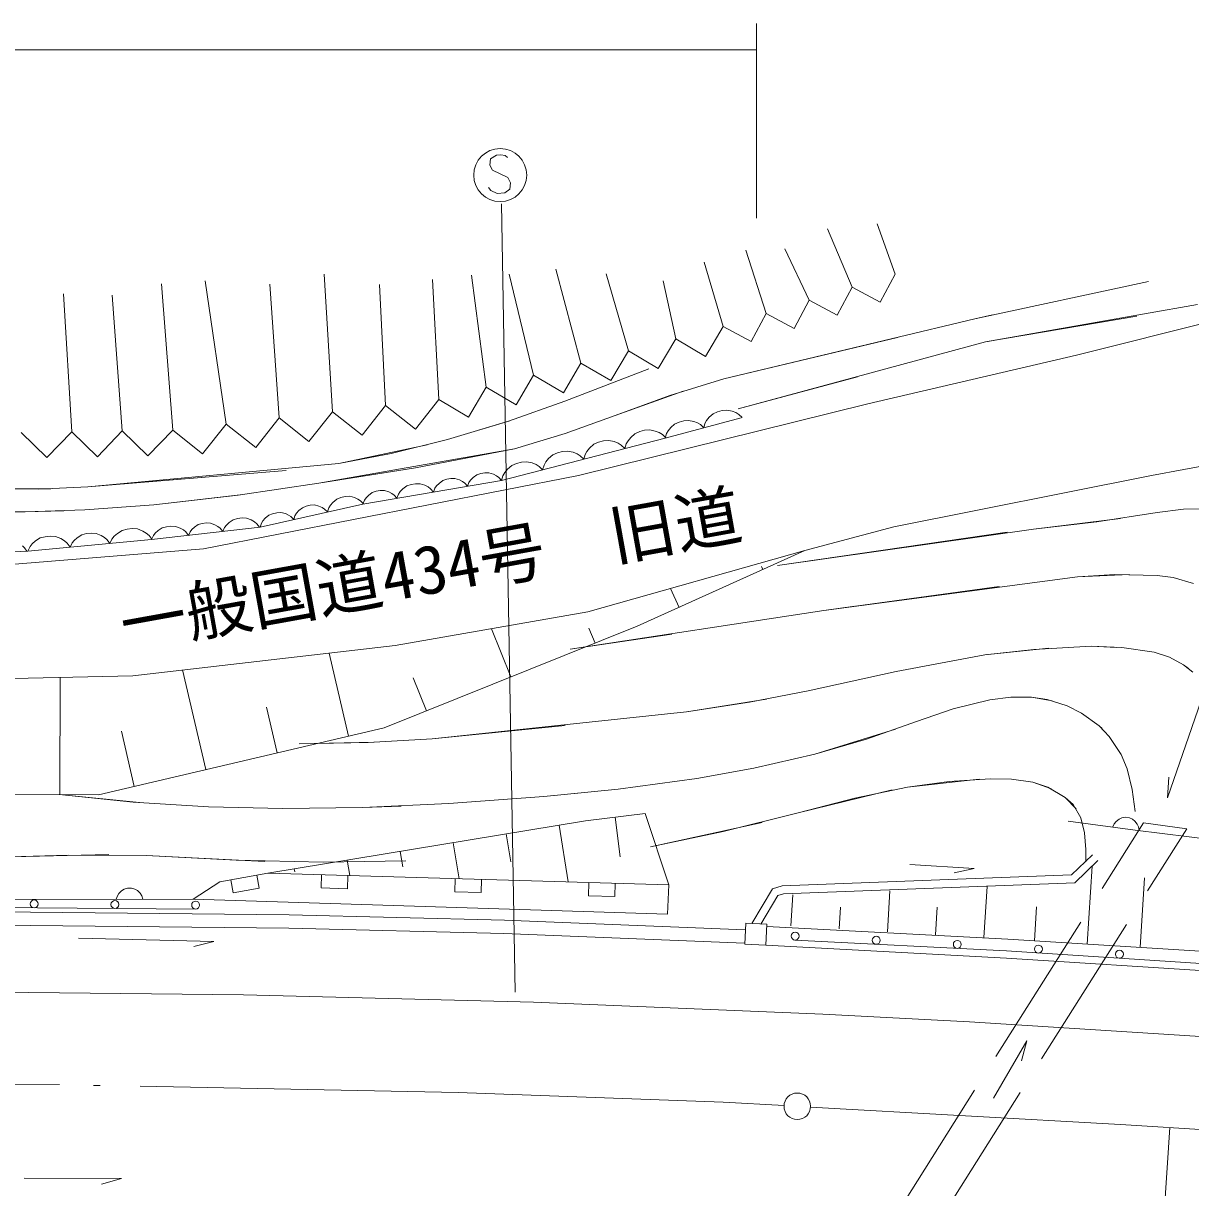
# Model space of a CAD drawing. Units: millimetres, scale not verified. Extents: x 40000 to 680000, y 20000 to 380000.
# Drawn here: x 141654 to 185668, y 276910 to 320793 of the extents above; entities that cross this region are included whole.
import ezdxf
from ezdxf.enums import TextEntityAlignment as Align

# ---------------------------------------------------------------- set-up
doc = ezdxf.new("R2010")
doc.units = ezdxf.units.MM
doc.header["$LTSCALE"] = 1000
doc.linetypes.add('DASHED', pattern=[7.5, 6, -1.5])
doc.linetypes.add('LONG_DASHED_DOTTED', pattern=[15.25, 12, -1.5, 0.25, -1.5])
for name, color, linetype, lineweight in [('M-BGD', 7, 'Continuous', 13), ('M-BMK', 2, 'LONG_DASHED_DOTTED', 13), ('M-STR-HTXT', 7, 'Continuous', 13)]:
    doc.layers.add(name, color=color, linetype=linetype, lineweight=lineweight)
doc.styles.add('ＭＳ ゴシック', font='')
doc.styles.get('ＭＳ ゴシック').set_extended_font_data('MS Gothic')

msp = doc.modelspace()

# ---------------------------------------------------------------- linework, layer by layer
at = {"layer": 'M-BGD'}
for p, q in [((169300, 313453), (169300, 320793)), ((114183, 319793), (169300, 319793)), ((172903, 310850), (171972, 313051)), ((174525, 311345), (173851, 313239)), ((169660, 309859), (168894, 312249)), ((171282, 310355), (170369, 312291)), ((168039, 309364), (167329, 311787)), ((153309, 306155), (152992, 311337)), ((159108, 307076), (158552, 311304)), ((160894, 307534), (159969, 311342)), ((162680, 307991), (161730, 311522)), ((164466, 308449), (163633, 311356)), ((173962, 310287), (174525, 311345)), ((147291, 305458), (146868, 310976)), ((149297, 305690), (148516, 311089)), ((151303, 305923), (150949, 310960)), ((155315, 306387), (155088, 310948)), ((157322, 306619), (157085, 311144)), ((166253, 308906), (165780, 311090)), ((172340, 309791), (172903, 310850)), ((172903, 310850), (173962, 310287)), ((177534, 309653), (184074, 311065)), ((181365, 308283), (191987, 310956)), ((143477, 305400), (143168, 310604)), ((145384, 305429), (145005, 310553)), ((170719, 309296), (171282, 310355)), ((171282, 310355), (172340, 309791)), ((169097, 308801), (169660, 309859)), ((169660, 309859), (170719, 309296)), ((177936, 308785), (185931, 310199)), ((168061, 307392), (177534, 309653)), ((177534, 309653), (178200, 309811)), ((177936, 308785), (183643, 309759)), ((167374, 308242), (168039, 309364)), ((168039, 309364), (169097, 308801)), ((165588, 307784), (166253, 308906)), ((166253, 308906), (167374, 308242)), ((168061, 307392), (174617, 308951)), ((168604, 306268), (177936, 308785)), ((177936, 308785), (178033, 308806)), ((163802, 307327), (164466, 308449)), ((164466, 308449), (165588, 307784)), ((173495, 306447), (181365, 308283)), ((162016, 306869), (162680, 307991)), ((162077, 306547), (165242, 307766)), ((162680, 307991), (163802, 307327)), ((160230, 306412), (160894, 307534)), ((160894, 307534), (162016, 306869)), ((166035, 306762), (168061, 307392)), ((168604, 306268), (173110, 307476)), ((158443, 305954), (159108, 307076)), ((159108, 307076), (160230, 306412)), ((163964, 306010), (166530, 306928)), ((154428, 305268), (155315, 306387)), ((155315, 306387), (156435, 305500)), ((156435, 305500), (157322, 306619)), ((157322, 306619), (158443, 305954)), ((159948, 305800), (162077, 306547)), ((162586, 303755), (173495, 306447)), ((163964, 306010), (166035, 306762)), ((150416, 304803), (151303, 305923)), ((151303, 305923), (152422, 305035)), ((152422, 305035), (153309, 306155)), ((153309, 306155), (154428, 305268)), ((162080, 305332), (163964, 306010)), ((162080, 305332), (163964, 306010)), ((165857, 305161), (168718, 305924)), ((167511, 305944), (167418, 305826)), ((167662, 306077), (167511, 305944)), ((167828, 306153), (167662, 306077)), ((168002, 306199), (167828, 306153)), ((168183, 306216), (168002, 306199)), ((168381, 306176), (168183, 306216)), ((168520, 306120), (168381, 306176)), ((168630, 306056), (168520, 306120)), ((168756, 305934), (168630, 306056)), ((146352, 304490), (147291, 305458)), ((147291, 305458), (148410, 304571)), ((148410, 304571), (149297, 305690)), ((149297, 305690), (150416, 304803)), ((157650, 305108), (160002, 305818)), ((157650, 305108), (159948, 305800)), ((165079, 305455), (164893, 305407)), ((165273, 305472), (165079, 305455)), ((165483, 305428), (165273, 305472)), ((166062, 305557), (165969, 305439)), ((166212, 305690), (166062, 305557)), ((166379, 305766), (166212, 305690)), ((166553, 305812), (166379, 305766)), ((166734, 305830), (166553, 305812)), ((166931, 305789), (166734, 305830)), ((167070, 305733), (166931, 305789)), ((167181, 305669), (167070, 305733)), ((167306, 305548), (167181, 305669)), ((167355, 305716), (167306, 305548)), ((167418, 305826), (167355, 305716)), ((141570, 305370), (142538, 304432)), ((142538, 304432), (143477, 305400)), ((143477, 305400), (144445, 304461)), ((144445, 304461), (145384, 305429)), ((145384, 305429), (146352, 304490)), ((155517, 304584), (157650, 305108)), ((155517, 304584), (157650, 305108)), ((159685, 303565), (165857, 305161)), ((160170, 304752), (162080, 305332)), ((160170, 304752), (162080, 305332)), ((163530, 305055), (163344, 305007)), ((163724, 305072), (163530, 305055)), ((163934, 305027), (163724, 305072)), ((164082, 304966), (163934, 305027)), ((164454, 305062), (164385, 304945)), ((164554, 305187), (164454, 305062)), ((164716, 305328), (164554, 305187)), ((164893, 305407), (164716, 305328)), ((165631, 305367), (165483, 305428)), ((165748, 305298), (165631, 305367)), ((165881, 305167), (165748, 305298)), ((165905, 305329), (165857, 305161)), ((165969, 305439), (165905, 305329)), ((184192, 303752), (193153, 305421)), ((152802, 303458), (160170, 304752)), ((153551, 304207), (156876, 304904)), ((153551, 304207), (155517, 304584)), ((153551, 304207), (155517, 304584)), ((156446, 304040), (160170, 304752)), ((161795, 304606), (161617, 304527)), ((161981, 304654), (161795, 304606)), ((162175, 304671), (161981, 304654)), ((162385, 304626), (162175, 304671)), ((162533, 304566), (162385, 304626)), ((162905, 304662), (162836, 304545)), ((163005, 304787), (162905, 304662)), ((163166, 304928), (163005, 304787)), ((163344, 305007), (163166, 304928)), ((164199, 304897), (164082, 304966)), ((164332, 304766), (164199, 304897)), ((164385, 304945), (164332, 304766)), ((144082, 303324), (153551, 304207)), ((160246, 304206), (160068, 304127)), ((160432, 304254), (160246, 304206)), ((160626, 304271), (160432, 304254)), ((160836, 304226), (160626, 304271)), ((160984, 304165), (160836, 304226)), ((161101, 304096), (160984, 304165)), ((161287, 304144), (161234, 303965)), ((161356, 304261), (161287, 304144)), ((161456, 304386), (161356, 304261)), ((161617, 304527), (161456, 304386)), ((162650, 304497), (162533, 304566)), ((162783, 304366), (162650, 304497)), ((162836, 304545), (162783, 304366)), ((144082, 303324), (151569, 303935)), ((148442, 300984), (162586, 303755)), ((152802, 303458), (156446, 304040)), ((152802, 303458), (156050, 303977)), ((158749, 303775), (158609, 303672)), ((158899, 303827), (158749, 303775)), ((159053, 303853), (158899, 303827)), ((159211, 303853), (159053, 303853)), ((159378, 303803), (159211, 303853)), ((159493, 303743), (159378, 303803)), ((159583, 303679), (159493, 303743)), ((159738, 303744), (159685, 303565)), ((159807, 303861), (159738, 303744)), ((159907, 303986), (159807, 303861)), ((160068, 304127), (159907, 303986)), ((161234, 303965), (161101, 304096)), ((174470, 301818), (184192, 303752)), ((140215, 303252), (142685, 303250)), ((140215, 303252), (142215, 303239)), ((142215, 303239), (144082, 303324)), ((144082, 303324), (148370, 303678)), ((149751, 303011), (152802, 303458)), ((154457, 302677), (159685, 303565)), ((156114, 303356), (155963, 303245)), ((156275, 303412), (156114, 303356)), ((156441, 303440), (156275, 303412)), ((156611, 303440), (156441, 303440)), ((156791, 303385), (156611, 303440)), ((156915, 303321), (156791, 303385)), ((157012, 303253), (156915, 303321)), ((157119, 303129), (157012, 303253)), ((157174, 303270), (157119, 303129)), ((157237, 303360), (157174, 303270)), ((157327, 303454), (157237, 303360)), ((157468, 303557), (157327, 303454)), ((157617, 303609), (157468, 303557)), ((157771, 303635), (157617, 303609)), ((157929, 303636), (157771, 303635)), ((158096, 303585), (157929, 303636)), ((158212, 303525), (158096, 303585)), ((158301, 303462), (158212, 303525)), ((158400, 303346), (158301, 303462)), ((158455, 303488), (158400, 303346)), ((158519, 303578), (158455, 303488)), ((158609, 303672), (158519, 303578)), ((159682, 303564), (159583, 303679)), ((146570, 302652), (149834, 303021)), ((146570, 302652), (149751, 303011)), ((153469, 302856), (153323, 302738)), ((153627, 302920), (153469, 302856)), ((153790, 302957), (153627, 302920)), ((153961, 302967), (153790, 302957)), ((154143, 302922), (153961, 302967)), ((154271, 302864), (154143, 302922)), ((154371, 302801), (154271, 302864)), ((154512, 302818), (154457, 302677)), ((154576, 302908), (154512, 302818)), ((154665, 303002), (154576, 302908)), ((154806, 303105), (154665, 303002)), ((154955, 303157), (154806, 303105)), ((155109, 303183), (154955, 303157)), ((155267, 303183), (155109, 303183)), ((155434, 303133), (155267, 303183)), ((155550, 303073), (155434, 303133)), ((155640, 303009), (155550, 303073)), ((155738, 302894), (155640, 303009)), ((155798, 303046), (155738, 302894)), ((155866, 303143), (155798, 303046)), ((155963, 303245), (155866, 303143)), ((138926, 302401), (141727, 302376)), ((138926, 302401), (141727, 302376)), ((141727, 302376), (143977, 302454)), ((141727, 302376), (143977, 302454)), ((141727, 302376), (143178, 302414)), ((143977, 302454), (146570, 302652)), ((143977, 302454), (146570, 302652)), ((150581, 301805), (154457, 302677)), ((152040, 302427), (151956, 302328)), ((152175, 302537), (152040, 302427)), ((152322, 302596), (152175, 302537)), ((152474, 302631), (152322, 302596)), ((152632, 302640), (152474, 302631)), ((152801, 302598), (152632, 302640)), ((152920, 302544), (152801, 302598)), ((153013, 302485), (152920, 302544)), ((153118, 302376), (153013, 302485)), ((153169, 302531), (153118, 302376)), ((153232, 302631), (153169, 302531)), ((153323, 302738), (153232, 302631)), ((154484, 302683), (154371, 302801)), ((184405, 302359), (185400, 302483)), ((184405, 302359), (185400, 302483)), ((184405, 302359), (185400, 302483)), ((185400, 302483), (186614, 302513)), ((185400, 302483), (186614, 302513)), ((148403, 301948), (148251, 301904)), ((148558, 301966), (148403, 301948)), ((148716, 301958), (148558, 301966)), ((148880, 301898), (148716, 301958)), ((149414, 301982), (149312, 301885)), ((149571, 302084), (149414, 301982)), ((149735, 302131), (149571, 302084)), ((149902, 302150), (149735, 302131)), ((150072, 302142), (149902, 302150)), ((150248, 302077), (150072, 302142)), ((150369, 302007), (150248, 302077)), ((150462, 301933), (150369, 302007)), ((150562, 301803), (150462, 301933)), ((150629, 301949), (150581, 301805)), ((150688, 302043), (150629, 301949)), ((150772, 302142), (150688, 302043)), ((150907, 302252), (150772, 302142)), ((151053, 302311), (150907, 302252)), ((151206, 302346), (151053, 302311)), ((151364, 302354), (151206, 302346)), ((151533, 302313), (151364, 302354)), ((151651, 302259), (151533, 302313)), ((151745, 302200), (151651, 302259)), ((151849, 302091), (151745, 302200)), ((151897, 302234), (151849, 302091)), ((151956, 302328), (151897, 302234)), ((179740, 301731), (183027, 302136)), ((179740, 301731), (182124, 302000)), ((179740, 301731), (182124, 302000)), ((179740, 301731), (182124, 302000)), ((182124, 302000), (184405, 302359)), ((182124, 302000), (184405, 302359)), ((182124, 302000), (184405, 302359)), ((143858, 301513), (143687, 301407)), ((144035, 301560), (143858, 301513)), ((144214, 301576), (144035, 301560)), ((144396, 301563), (144214, 301576)), ((144583, 301490), (144396, 301563)), ((144711, 301412), (144583, 301490)), ((145199, 301570), (145080, 301462)), ((145381, 301683), (145199, 301570)), ((145569, 301732), (145381, 301683)), ((145760, 301750), (145569, 301732)), ((145955, 301736), (145760, 301750)), ((146155, 301658), (145955, 301736)), ((146291, 301575), (146155, 301658)), ((146395, 301488), (146291, 301575)), ((146488, 301336), (150581, 301805)), ((146630, 301578), (146556, 301484)), ((146732, 301674), (146630, 301578)), ((146889, 301776), (146732, 301674)), ((147053, 301823), (146889, 301776)), ((147219, 301842), (147053, 301823)), ((147390, 301834), (147219, 301842)), ((147566, 301770), (147390, 301834)), ((147687, 301699), (147566, 301770)), ((147780, 301625), (147687, 301699)), ((147879, 301495), (147780, 301625)), ((147942, 301633), (147879, 301495)), ((148011, 301720), (147942, 301633)), ((148105, 301809), (148011, 301720)), ((148251, 301904), (148105, 301809)), ((148992, 301833), (148880, 301898)), ((149079, 301764), (148992, 301833)), ((149171, 301644), (149079, 301764)), ((149238, 301792), (149171, 301644)), ((149312, 301885), (149238, 301792)), ((170092, 300364), (179740, 301731)), ((170092, 300364), (178747, 301621)), ((171116, 300921), (174470, 301818)), ((141701, 301027), (141620, 301101)), ((141826, 300903), (146488, 301336)), ((141907, 301071), (141826, 300903)), ((141993, 301175), (141907, 301071)), ((142112, 301283), (141993, 301175)), ((142294, 301396), (142112, 301283)), ((142483, 301446), (142294, 301396)), ((142674, 301464), (142483, 301446)), ((142868, 301449), (142674, 301464)), ((143068, 301372), (142868, 301449)), ((143204, 301288), (143068, 301372)), ((143309, 301201), (143204, 301288)), ((143419, 301051), (143309, 301201)), ((143495, 301208), (143419, 301051)), ((143576, 301306), (143495, 301208)), ((143687, 301407), (143576, 301306)), ((144809, 301330), (144711, 301412)), ((144913, 301189), (144809, 301330)), ((144993, 301358), (144913, 301189)), ((145080, 301462), (144993, 301358)), ((146506, 301337), (146395, 301488)), ((146556, 301484), (146488, 301336)), ((136120, 299996), (148442, 300984)), ((137791, 300702), (141826, 300903)), ((141786, 300901), (141701, 301027)), ((162934, 298607), (171116, 300921)), ((164800, 298068), (171116, 300921)), ((170092, 300364), (174037, 300929)), ((169537, 300208), (169484, 300326)), ((171835, 298663), (181402, 299936)), ((181402, 299936), (183356, 300019)), ((181402, 299936), (182811, 300015)), ((181402, 299936), (182811, 300015)), ((181402, 299936), (182811, 300015)), ((181402, 299936), (182811, 300015)), ((182811, 300015), (184401, 299986)), ((182811, 300015), (184401, 299986)), ((182811, 300015), (184401, 299986)), ((182811, 300015), (184401, 299986)), ((184401, 299986), (185012, 299904)), ((184401, 299986), (185012, 299904)), ((184401, 299986), (185012, 299904)), ((184401, 299986), (185012, 299904)), ((185012, 299904), (185774, 299683)), ((185012, 299904), (185774, 299683)), ((185012, 299904), (185774, 299683)), ((185012, 299904), (185774, 299683)), ((166379, 298781), (166058, 299491)), ((171835, 298663), (178445, 299572)), ((155669, 297346), (162934, 298607)), ((162268, 297209), (171835, 298663)), ((171835, 298663), (173000, 298830)), ((155265, 294245), (164800, 298068)), ((160032, 296157), (159303, 297977)), ((163211, 297431), (162981, 298003)), ((162268, 297209), (166103, 297767)), ((145778, 296207), (155669, 297346)), ((177906, 296992), (180321, 297242)), ((177906, 296992), (179749, 297193)), ((177906, 296992), (179749, 297193)), ((177906, 296992), (179749, 297193)), ((179749, 297193), (181916, 297315)), ((179749, 297193), (181916, 297315)), ((179749, 297193), (181916, 297315)), ((181916, 297315), (183073, 297263)), ((181916, 297315), (183073, 297263)), ((181916, 297315), (182868, 297275)), ((183073, 297263), (184290, 297087)), ((183073, 297263), (184290, 297087)), ((153918, 293930), (153185, 297060)), ((174565, 296369), (177906, 296992)), ((174565, 296369), (177906, 296992)), ((174565, 296369), (177906, 296992)), ((177906, 296992), (177962, 297001)), ((184290, 297087), (184864, 296899)), ((184290, 297087), (184864, 296899)), ((184864, 296899), (185395, 296615)), ((184864, 296899), (185395, 296615)), ((148530, 292667), (147650, 296423)), ((171242, 295639), (174565, 296369)), ((171242, 295639), (174565, 296369)), ((171242, 295639), (174565, 296369)), ((185395, 296615), (185745, 296333)), ((185395, 296615), (185590, 296471)), ((135479, 295962), (145778, 296207)), ((143031, 291723), (143040, 296142)), ((156854, 294882), (156354, 296130)), ((169028, 295207), (171242, 295639)), ((178095, 295300), (178884, 295397)), ((178095, 295300), (178884, 295397)), ((178095, 295300), (178884, 295397)), ((178095, 295300), (178884, 295397)), ((178884, 295397), (179669, 295392)), ((178884, 295397), (179669, 295392)), ((178884, 295397), (179669, 295392)), ((178884, 295397), (179669, 295392)), ((179669, 295392), (180447, 295263)), ((179669, 295392), (180255, 295307)), ((179669, 295392), (180255, 295307)), ((179669, 295392), (180255, 295307)), ((151224, 293298), (150821, 295020)), ((166656, 294850), (169674, 295323)), ((166656, 294850), (169028, 295207)), ((175331, 294477), (176712, 294952)), ((175331, 294477), (176712, 294952)), ((175331, 294477), (176712, 294952)), ((175331, 294477), (176712, 294952)), ((176712, 294952), (178095, 295300)), ((176712, 294952), (178095, 295300)), ((176712, 294952), (178095, 295300)), ((176712, 294952), (178095, 295300)), ((180255, 295307), (181014, 295071)), ((180255, 295307), (181014, 295071)), ((180255, 295307), (181014, 295071)), ((181014, 295071), (181557, 294799)), ((181014, 295071), (181557, 294799)), ((181014, 295071), (181557, 294799)), ((157074, 293828), (166656, 294850)), ((173444, 293817), (175331, 294477)), ((181557, 294799), (182213, 294318)), ((181557, 294799), (182213, 294318)), ((181557, 294799), (182213, 294318)), ((144489, 291720), (155265, 294245)), ((145836, 292036), (145350, 294111)), ((157074, 293828), (162082, 294331)), ((171500, 293247), (174545, 294194)), ((182213, 294318), (182600, 293912)), ((182213, 294318), (182600, 293912)), ((182213, 294318), (182326, 294211)), ((152051, 293643), (154879, 293695)), ((152051, 293643), (154650, 293687)), ((154650, 293687), (157074, 293828)), ((171500, 293247), (173444, 293817)), ((182600, 293912), (183045, 293239)), ((182600, 293912), (183045, 293239)), ((169193, 292715), (171500, 293247)), ((169193, 292715), (171500, 293247)), ((183045, 293239), (183279, 292691)), ((183045, 293239), (183279, 292691)), ((167051, 292330), (169193, 292715)), ((167051, 292330), (169193, 292715)), ((183279, 292691), (183466, 291915)), ((164079, 291927), (167051, 292330)), ((164079, 291927), (167051, 292330)), ((167051, 292330), (167258, 292367)), ((174990, 292004), (177699, 292308)), ((176564, 292217), (178105, 292325)), ((178105, 292325), (178917, 292310)), ((178917, 292310), (179711, 292190)), ((184798, 291599), (184844, 292376)), ((161282, 291659), (164079, 291927)), ((161282, 291659), (164079, 291927)), ((170873, 291032), (174408, 291898)), ((173007, 291588), (174990, 292004)), ((173007, 291588), (174990, 292004)), ((174990, 292004), (176564, 292217)), ((179711, 292190), (180284, 292001)), ((179711, 292190), (180284, 292001)), ((179711, 292190), (180416, 291941)), ((180284, 292001), (180942, 291620)), ((180284, 292001), (180942, 291620)), ((183466, 291915), (183573, 291088)), ((135741, 291739), (144489, 291720)), ((143009, 291723), (146039, 291423)), ((143009, 291723), (145795, 291443)), ((145795, 291443), (148634, 291264)), ((154438, 291233), (157692, 291384)), ((154438, 291233), (157692, 291384)), ((157692, 291384), (161282, 291659)), ((157692, 291384), (161282, 291659)), ((161282, 291659), (162684, 291789)), ((170873, 291032), (173007, 291588)), ((170873, 291032), (173007, 291588)), ((180942, 291620), (181234, 291346)), ((180942, 291620), (181353, 291194)), ((148634, 291264), (151435, 291197)), ((148634, 291264), (151435, 291197)), ((151435, 291197), (154438, 291233)), ((151435, 291197), (154438, 291233)), ((154438, 291233), (155895, 291287)), ((162852, 290731), (165098, 291013)), ((165098, 291013), (165996, 288323)), ((168036, 290332), (170873, 291032)), ((168036, 290332), (170873, 291032)), ((181234, 291346), (181531, 290855)), ((150872, 288766), (162852, 290731)), ((161853, 290568), (162203, 288434)), ((163975, 290872), (164163, 289373)), ((165297, 289762), (169512, 290678)), ((181046, 290719), (183578, 290390)), ((181531, 290855), (181671, 290282)), ((182788, 290622), (182733, 290508)), ((182860, 290714), (182788, 290622)), ((182971, 290801), (182860, 290714)), ((183078, 290848), (182971, 290801)), ((183202, 290873), (183078, 290848)), ((183361, 290853), (183202, 290873)), ((183475, 290798), (183361, 290853)), ((183567, 290726), (183475, 290798)), ((183653, 290614), (183567, 290726)), ((183701, 290508), (183653, 290614)), ((183725, 290384), (183701, 290508)), ((185518, 290435), (183889, 290665)), ((159857, 290240), (160029, 289193)), ((165297, 289762), (168036, 290332)), ((165297, 289762), (168036, 290332)), ((181671, 290282), (181712, 289658)), ((194147, 289079), (183578, 290390)), ((157860, 289912), (158083, 288555)), ((181712, 289658), (181711, 289190)), ((140347, 289356), (144882, 289463)), ((140347, 289356), (143347, 289445)), ((143347, 289445), (146281, 289428)), ((146281, 289428), (150764, 289202)), ((146281, 289428), (149677, 289247)), ((149677, 289247), (152963, 289177)), ((152963, 289177), (156073, 289234)), ((153867, 289257), (153963, 288675)), ((155864, 289585), (155959, 289003)), ((181180, 288695), (181961, 289451)), ((181306, 288399), (182170, 289235)), ((149063, 288436), (150872, 288766)), ((150872, 288766), (165996, 288323)), ((151871, 288929), (151890, 288813)), ((175084, 289092), (177511, 288935)), ((177511, 288935), (176749, 288774)), ((181771, 286090), (181954, 289027)), ((148062, 287786), (149063, 288436)), ((149476, 288511), (149565, 288020)), ((150549, 288199), (150459, 288690)), ((152893, 288707), (152879, 288207)), ((153878, 288177), (153893, 288677)), ((157935, 288559), (157920, 288059)), ((158920, 288030), (158934, 288530)), ((162976, 288412), (162961, 287912)), ((163961, 287883), (163975, 288382)), ((165996, 288323), (165941, 287223)), ((169904, 288178), (170271, 288288)), ((170271, 288288), (181180, 288695)), ((170321, 287990), (181306, 288399)), ((183766, 285966), (183929, 288593)), ((145199, 287903), (145159, 287782)), ((145259, 288003), (145199, 287903)), ((145358, 288103), (145259, 288003)), ((145458, 288163), (145358, 288103)), ((145578, 288203), (145458, 288163)), ((145738, 288203), (145578, 288203)), ((145858, 288163), (145738, 288203)), ((145958, 288104), (145858, 288163)), ((146059, 288004), (145958, 288104)), ((146119, 287904), (146059, 288004)), ((146159, 287784), (146119, 287904)), ((149565, 288020), (150549, 288199)), ((152879, 288207), (153878, 288177)), ((157920, 288059), (158920, 288030)), ((162961, 287912), (163961, 287883)), ((169119, 286865), (169904, 288178)), ((169458, 286847), (170101, 287924)), ((170101, 287924), (170321, 287990)), ((170595, 286783), (170667, 287948)), ((174232, 286558), (174328, 288103)), ((177869, 286333), (177989, 288258)), ((133641, 287768), (148062, 287786)), ((148150, 287410), (133722, 287513)), ((148062, 287786), (165941, 287223)), ((172413, 286670), (172464, 287483)), ((176051, 286445), (176115, 287486)), ((179776, 286214), (179856, 287490)), ((137228, 287341), (151674, 287190)), ((151674, 287190), (159792, 286990)), ((159792, 286990), (168870, 286628)), ((137227, 286841), (151665, 286690)), ((151665, 286690), (159776, 286491)), ((168896, 286875), (168860, 286089)), ((169685, 286839), (168896, 286875)), ((169649, 286053), (169685, 286839)), ((169693, 286748), (178779, 286276)), ((148842, 286190), (143728, 286311)), ((148842, 286190), (148087, 285998)), ((159776, 286491), (168850, 286129)), ((168860, 286089), (169649, 286053)), ((170748, 286244), (178728, 285831)), ((178779, 286276), (188752, 285655)), ((169654, 286052), (178718, 285562)), ((178728, 285831), (188723, 285192)), ((178718, 285562), (188708, 284930)), ((149959, 284181), (139034, 284302)), ((160892, 283896), (149959, 284181)), ((171795, 283452), (160892, 283896)), ((171795, 283452), (177325, 283158)), ((177325, 283158), (188217, 282467)), ((178234, 280283), (179486, 282449)), ((179486, 282449), (179292, 281695)), ((145358, 277253), (141689, 277263)), ((145358, 277253), (144607, 277045))]:
    msp.add_line(p, q, dxfattribs=at)
at = {"layer": 'M-BGD', "linetype": 'DASHED'}
for p, q in [((174315, 275508), (183889, 290665)), ((176033, 275419), (185518, 290435))]:
    msp.add_line(p, q, dxfattribs=at)
at = {"layer": 'M-BGD'}
for centre in [(142063, 287604), (145107, 287582), (148151, 287560), (170756, 286394), (173813, 286236), (176870, 286077), (179928, 285904), (182983, 285709)]:
    msp.add_circle(centre, 150, dxfattribs=at)
at = {"layer": 'M-BMK'}
for p, q in [((143017, 280792), (128014, 280762)), ((158052, 280492), (143017, 280792)), ((168042, 280135), (158052, 280492)), ((170338, 280004), (168042, 280135)), ((183017, 279285), (171336, 279948)), ((202965, 278094), (183017, 279285))]:
    msp.add_line(p, q, dxfattribs=at)
at = {"layer": 'M-BMK', "linetype": 'Continuous'}
msp.add_circle((170837, 279976), 500, dxfattribs=at)
at = {"layer": 'M-STR-HTXT'}
for p, q in [((159267, 315690), (159245, 315448)), ((159498, 315827), (159267, 315690)), ((159657, 315839), (159498, 315827)), ((159820, 315811), (159657, 315839)), ((159906, 315737), (159820, 315811)), ((159245, 315448), (159340, 315254)), ((159340, 315254), (159922, 314977)), ((159922, 314977), (160017, 314783)), ((160017, 314783), (159995, 314541)), ((159277, 314487), (159188, 314601)), ((159525, 314385), (159277, 314487)), ((159804, 314406), (159525, 314385)), ((159995, 314541), (159804, 314406)), ((184798, 291599), (192734, 314649)), ((160196, 284275), (159682, 313988)), ((184884, 279173), (182365, 242560))]:
    msp.add_line(p, q, dxfattribs=at)
msp.add_circle((159634, 315075), 1000, dxfattribs=at)

# ---------------------------------------------------------------- texts
at = {"layer": 'M-BGD', "style": 'ＭＳ ゴシック'}
msp.add_text('一般国道434号\u3000旧道', height=1833, rotation=10.242, dxfattribs=at).set_placement((157004, 300216), align=Align.MIDDLE_CENTER)

doc.saveas('drawing.dxf')
